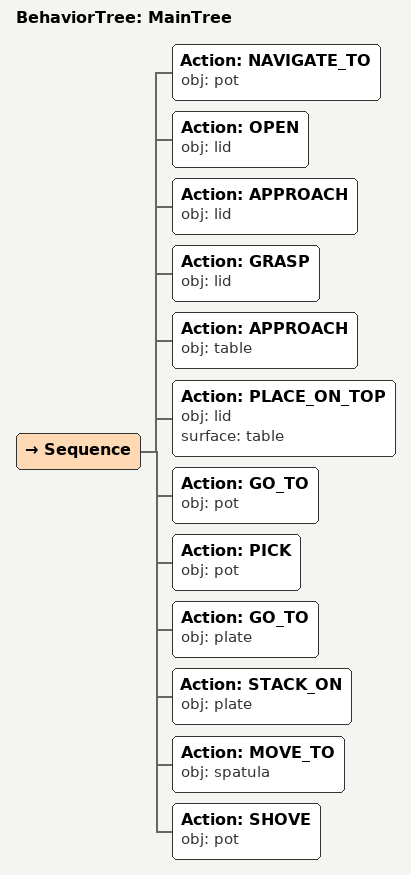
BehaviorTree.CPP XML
<root main_tree_to_execute="MainTree">
  <BehaviorTree ID="MainTree">
    <Sequence>
      <!-- Navigate to pot -->
      <Action ID="NAVIGATE_TO" obj="pot" />
      <!-- Open lid -->
      <Action ID="OPEN" obj="lid" />
      <!-- Approach lid -->
      <Action ID="APPROACH" obj="lid" />
      <!-- Grasp lid -->
      <Action ID="GRASP" obj="lid" />
      <!-- Approach table -->
      <Action ID="APPROACH" obj="table" />
      <!-- Place lid on table -->
      <Action ID="PLACE_ON_TOP" obj="lid" surface="table" />
      <!-- Go to pot -->
      <Action ID="GO_TO" obj="pot" />
      <!-- Pick pot -->
      <Action ID="PICK" obj="pot" />
      <!-- Go to plate -->
      <Action ID="GO_TO" obj="plate" />
      <!-- Stack on plate -->
      <Action ID="STACK_ON" obj="plate" />
      <!-- Move to spatula -->
      <Action ID="MOVE_TO" obj="spatula" />
      <!-- Shove pot -->
      <Action ID="SHOVE" obj="pot" />
    </Sequence>
  </BehaviorTree>
</root>
